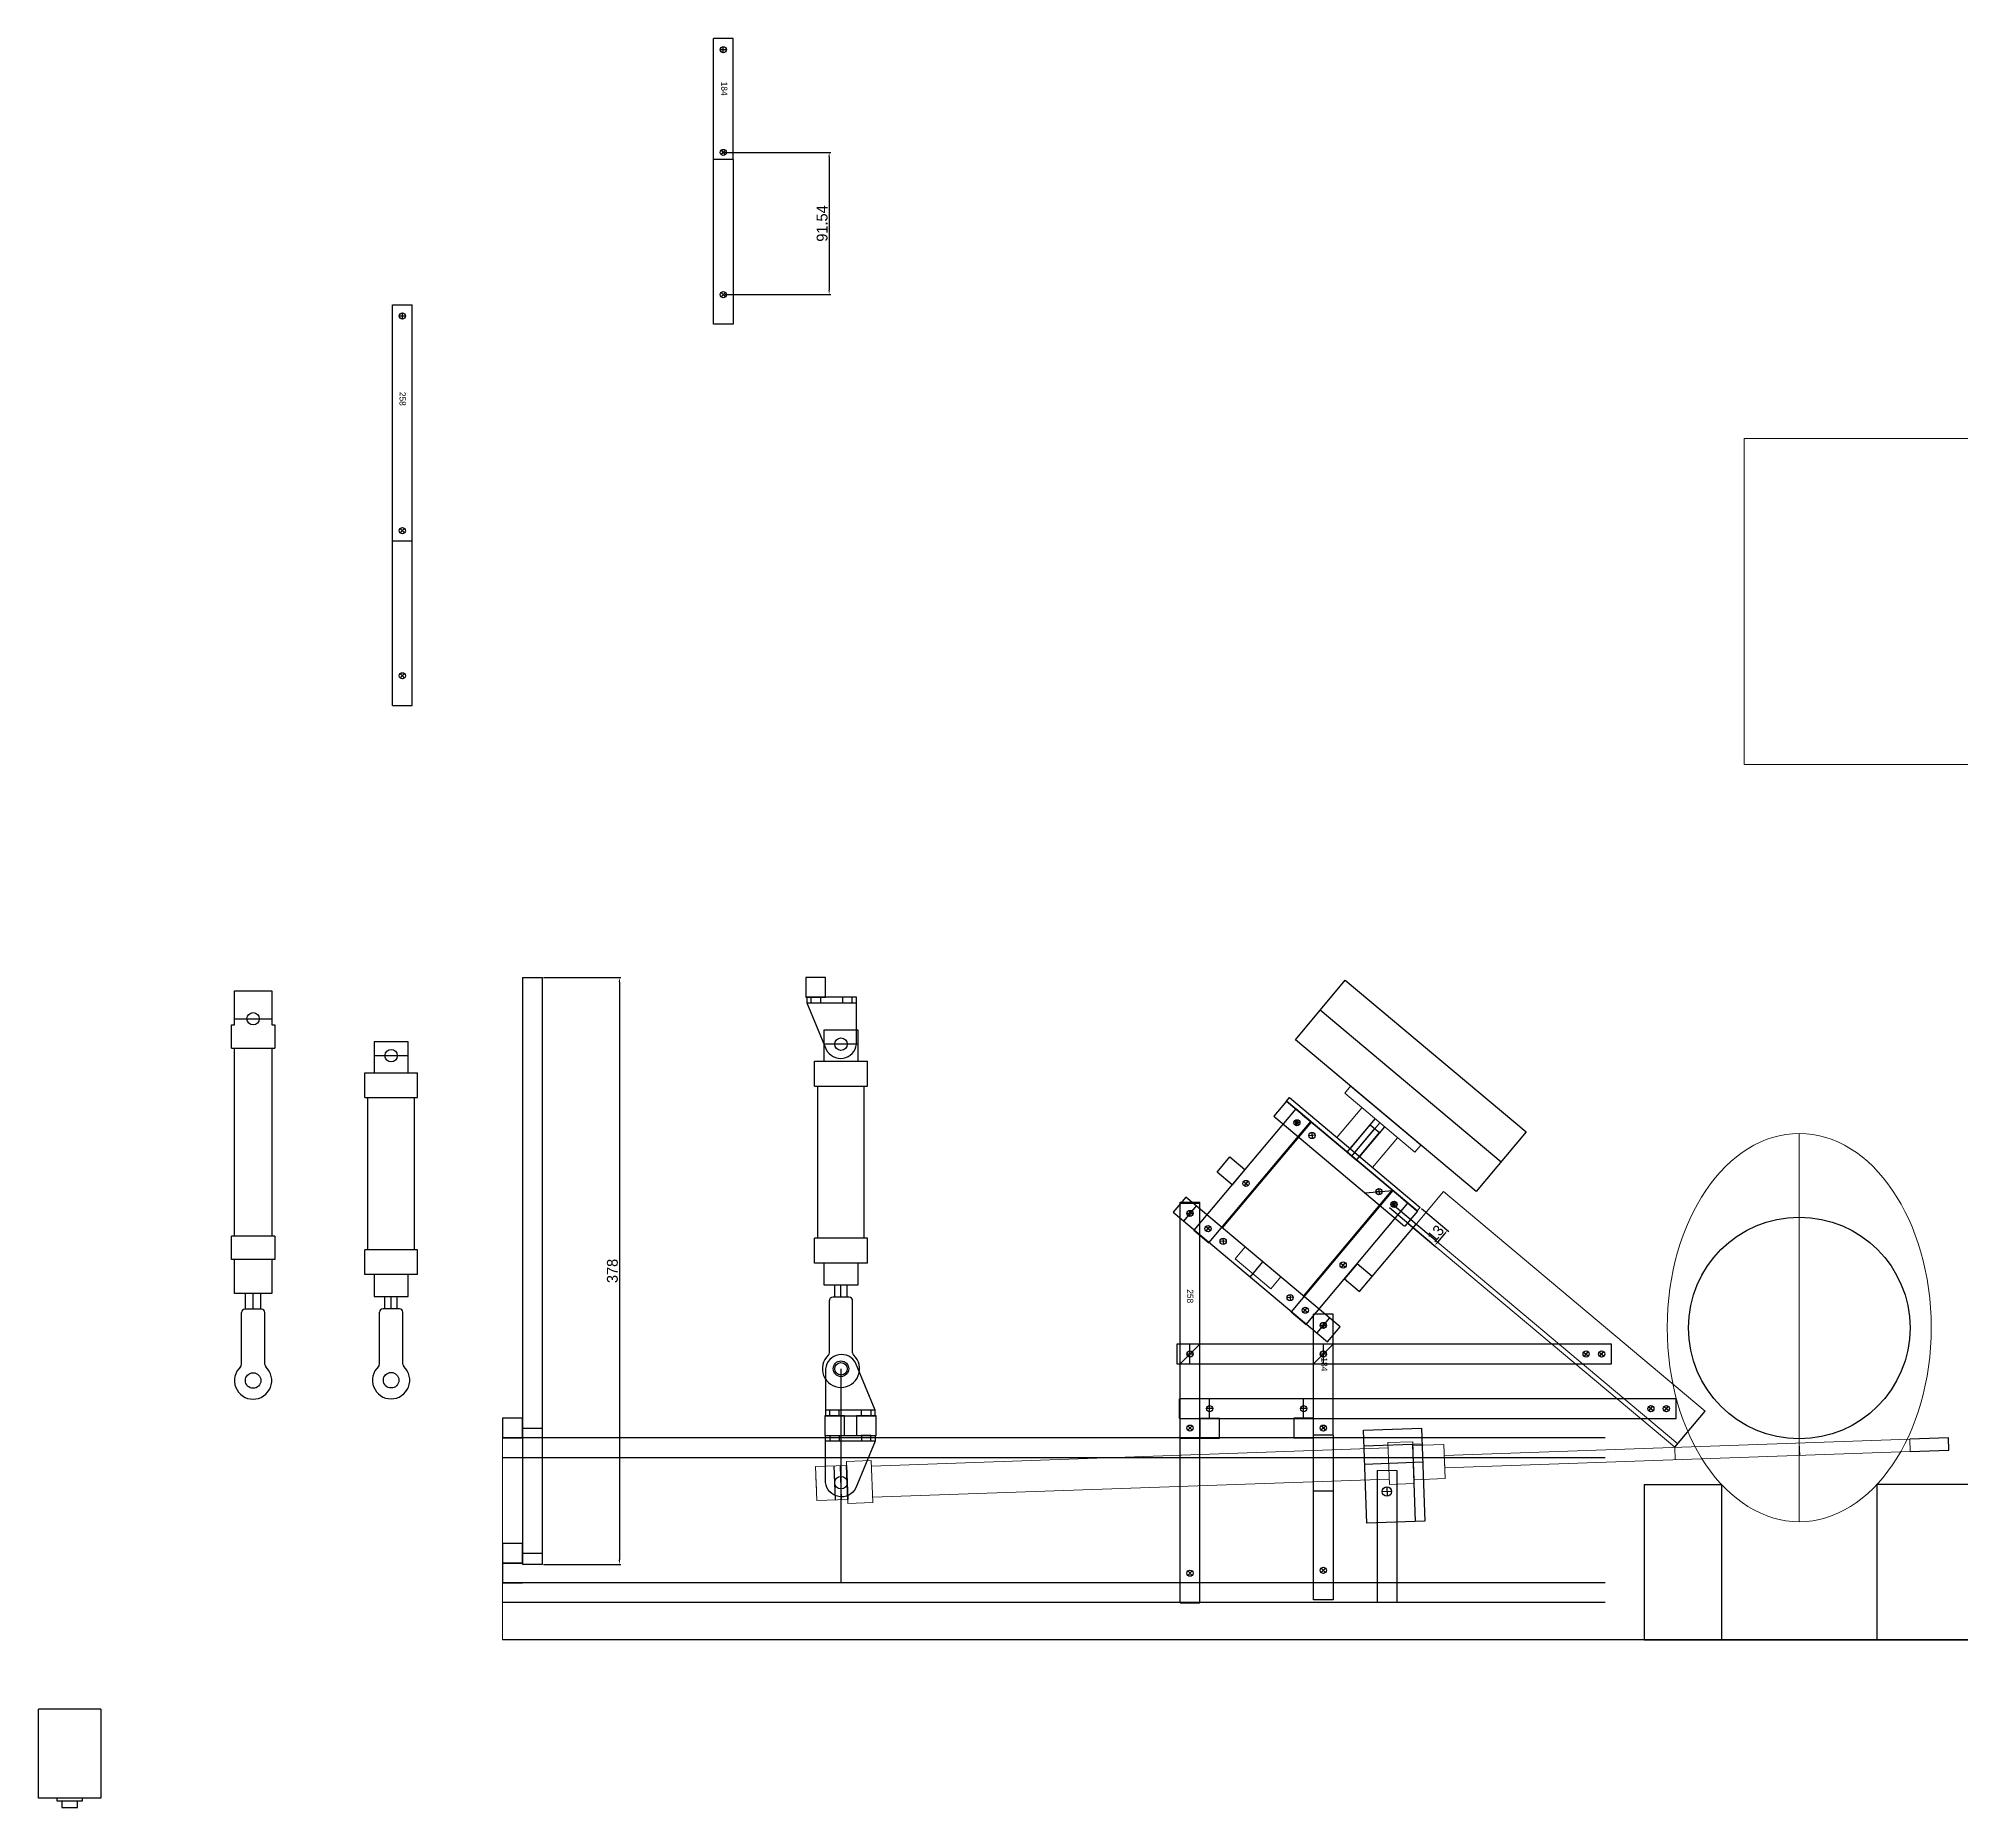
# Model space of a CAD drawing. Header units: millimetres. Extents: x -15418 to 43885, y -27590 to 23052.
# Drawn here: x 35998 to 37237, y -12136 to -10997 of the extents above; entities that cross this region are included whole.
import ezdxf

# ---------------------------------------------------------------- set-up
doc = ezdxf.new("R2010")
doc.units = ezdxf.units.MM
doc.header["$LTSCALE"] = 0.5
doc.layers.get('0').update_dxf_attribs({"lineweight": 5})
doc.layers.get('Defpoints').update_dxf_attribs({"color": 4})
for name, color, linetype in [('Layer1', 1, 'Continuous'), ('Layer2', 2, 'Continuous'), ('Layer3', 9, 'Continuous')]:
    doc.layers.add(name, color=color, linetype=linetype)
doc.layers.add('Layer5', color=51, linetype='Continuous', lineweight=5)
doc.layers.add('Layer9', color=3, linetype='Continuous', lineweight=5)
doc.dimstyles.new('ISO-25', dxfattribs={"dimtxt": 7, "dimasz": 3, "dimexe": 1, "dimexo": 1, "dimgap": 1, "dimtad": 1, "dimtoh": 1, "dimdec": 3, "dimdsep": 46, "dimtxsty": 'Standard', "dimcen": 2.5, "dimadec": 0, "dimazin": 0, "dimtfac": 1, "dimtdec": 3, "dimtmove": 0, "dimatfit": 3, "dimfxl": 1, "dimarcsym": 1})

# ---------------------------------------------------------------- blocks, each defined once
blk = doc.blocks.new('*D160')
at = {"layer": 'Defpoints', "color": 0, "transparency": 16777216}
for p in [(36888, -11749.8), (36879.7, -11759.8), (36897.3, -11774.6)]:
    blk.add_point(p, dxfattribs=at)
at = {"layer": 'Layer1', "color": 0, "lineweight": -2, "transparency": 16777216}
for p, q in [((36888.8, -11750.5), (36906.4, -11765.3)), ((36880.4, -11760.5), (36898.1, -11775.2)), ((36903.7, -11766.9), (36899.2, -11772.3))]:
    blk.add_line(p, q, dxfattribs=at)
at = {"layer": 'Layer1', "color": 0, "transparency": 16777216}
for points in [[(36903.4, -11766.6), (36904.1, -11767.3), (36905.7, -11764.6)], [(36898.9, -11772), (36899.6, -11772.6), (36897.3, -11774.6)]]:
    blk.add_solid(points, dxfattribs=at)
at = {"layer": 'Layer1', "color": 0, "transparency": 16777216, "insert": (36898, -11766.7), "char_height": 7, "attachment_point": 5, "rotation": 50}
blk.add_mtext('13', dxfattribs=at)
blk = doc.blocks.new('*D182')
at = {"layer": 'Defpoints', "color": 0, "lineweight": -2, "transparency": 16777216}
for p, q in [((36440.1, -11070.5), (36508.3, -11070.5)), ((36507.3, -11073.5), (36507.3, -11159.1)), ((36440.1, -11162.1), (36508.3, -11162.1))]:
    blk.add_line(p, q, dxfattribs=at)
at = {"layer": 'Defpoints', "color": 0, "transparency": 16777216}
for p in [(36439.1, -11070.5), (36439.1, -11162.1), (36507.3, -11162.1)]:
    blk.add_point(p, dxfattribs=at)
for points in [[(36506.8, -11073.5), (36507.8, -11073.5), (36507.3, -11070.5)], [(36506.8, -11159.1), (36507.8, -11159.1), (36507.3, -11162.1)]]:
    blk.add_solid(points, dxfattribs=at)
at = {"layer": 'Defpoints', "color": 0, "transparency": 16777216, "insert": (36502.8, -11116.3), "char_height": 7, "attachment_point": 5, "rotation": 90}
blk.add_mtext('91.54', dxfattribs=at)
blk = doc.blocks.new('*D236')
at = {"layer": 'Defpoints', "color": 0, "transparency": 16777216}
for p in [(36322.4, -11601.8), (36322.4, -11979.8), (36372.2, -11979.8)]:
    blk.add_point(p, dxfattribs=at)
at = {"layer": 'Layer1', "color": 0, "lineweight": -2, "transparency": 16777216}
for p, q in [((36323.4, -11601.8), (36373.2, -11601.8)), ((36372.2, -11604.8), (36372.2, -11976.8)), ((36323.4, -11979.8), (36373.2, -11979.8))]:
    blk.add_line(p, q, dxfattribs=at)
at = {"layer": 'Layer1', "color": 0, "transparency": 16777216}
for points in [[(36371.7, -11604.8), (36372.7, -11604.8), (36372.2, -11601.8)], [(36371.7, -11976.8), (36372.7, -11976.8), (36372.2, -11979.8)]]:
    blk.add_solid(points, dxfattribs=at)
at = {"layer": 'Layer1', "color": 0, "transparency": 16777216, "insert": (36367.7, -11790.8), "char_height": 7, "attachment_point": 5, "rotation": 90}
blk.add_mtext('378', dxfattribs=at)

msp = doc.modelspace()

# ---------------------------------------------------------------- linework, layer by layer
at = {"transparency": 33554661}
for p, q in [((36839.3768, -11676.3822), (36843.2335, -11671.786)), ((36884.5734, -11714.3067), (36839.3768, -11676.3822)), ((36843.2335, -11671.786), (36888.4302, -11709.7104)), ((36850.4845, -11685.7026), (36834.4148, -11704.8538)), ((36817.9316, -11694.9389), (36760.7235, -11763.1169)), ((36857.3961, -11724.1374), (36834.4148, -11704.8538)), ((36861.9751, -11695.3445), (36845.9054, -11714.4956)), ((36873.4658, -11704.9863), (36857.3961, -11724.1374)), ((36888.4302, -11709.7104), (36884.5734, -11714.3067)), ((36812.8145, -11806.8264), (36870.0226, -11738.6485)), ((36760.7235, -11763.1169), (36812.8145, -11806.8264)), ((36775.2783, -11775.3298), (36768.8183, -11783.0286)), ((36798.2596, -11794.6135), (36775.2783, -11775.3298)), ((36768.8183, -11783.0286), (36791.7996, -11802.3122)), ((36791.7996, -11802.3122), (36798.2596, -11794.6135))]:
    msp.add_line(p, q, dxfattribs=at)
at = {"layer": 'Defpoints', "transparency": 33554661}
for p, q in [((36851.4587, -11893.3613), (36888.9358, -11892.0525)), ((36853.5527, -11953.3247), (36851.4587, -11893.3613)), ((36851.8077, -11903.3552), (36889.2848, -11902.0464)), ((36885.0335, -11952.2254), (36883.2885, -11902.2558)), ((36888.9358, -11892.0525), (36891.0298, -11952.016)), ((36889.7036, -11914.0391), (36852.2265, -11915.3479)), ((36860.2463, -11919.308), (36860.2463, -12004.308)), ((36872.9463, -11919.308), (36872.9463, -12004.308)), ((36869.5945, -11932.7523), (36863.5981, -11932.9617)), ((36866.4916, -11929.8589), (36866.701, -11935.8552)), ((36891.0298, -11952.016), (36853.5527, -11953.3247))]:
    msp.add_line(p, q, dxfattribs=at)
msp.add_circle((36866.5963, -11932.857), 3, dxfattribs=at)
at = {"layer": 'Layer1', "transparency": 33554661}
for p, q in [((36432.7695, -11075.138), (36432.7695, -10997.138)), ((36445.4695, -10997.138), (36432.7695, -10997.138)), ((36445.4695, -11075.138), (36445.4695, -10997.138)), ((36441.1195, -11004.4265), (36437.1195, -11004.4265)), ((36439.1195, -11006.4265), (36439.1195, -11002.4265)), ((36440.6516, -11069.2625), (36437.5874, -11071.8336)), ((36437.8339, -11069.0159), (36440.4051, -11072.0801)), ((36445.4695, -11075.138), (36432.7695, -11075.138)), ((36432.7695, -11181.138), (36432.7695, -11075.138)), ((36445.4695, -11075.138), (36445.4695, -11181.138)), ((36440.5337, -11163.5022), (36437.7053, -11160.6738)), ((36440.5337, -11160.6738), (36437.7053, -11163.5022)), ((36226.0693, -11426.5989), (36226.0693, -11168.5989)), ((36226.0693, -11168.5989), (36238.7693, -11168.5989)), ((36238.7693, -11426.5989), (36238.7693, -11168.5989)), ((36234.4193, -11175.8866), (36230.4193, -11175.8866)), ((36232.4193, -11177.8866), (36232.4193, -11173.8866)), ((36445.4695, -11181.138), (36432.7695, -11181.138)), ((36226.0693, -11320.5989), (36238.7693, -11320.5989)), ((36233.8335, -11315.5431), (36231.0051, -11312.7147)), ((36231.0051, -11315.5431), (36233.8335, -11312.7147)), ((36233.8335, -11408.9631), (36231.0051, -11406.1347)), ((36233.8335, -11406.1347), (36231.0051, -11408.9631)), ((36226.0693, -11426.5989), (36238.7693, -11426.5989)), ((36309.6853, -11601.7664), (36309.6853, -11979.7664)), ((36309.6853, -11601.7664), (36322.3853, -11601.7664)), ((36322.3853, -11601.7664), (36322.3853, -11979.7664)), ((36504.9821, -11601.7664), (36492.2821, -11601.7664)), ((36492.2821, -11601.7664), (36492.2821, -11614.4664)), ((36504.9821, -11614.4664), (36504.9821, -11601.7664)), ((36807.6125, -11641.8963), (36839.7519, -11603.5941)), ((36839.7519, -11603.5941), (36956.1906, -11701.2978)), ((36124.2621, -11632.386), (36124.2621, -11610.386)), ((36124.2621, -11610.386), (36148.2621, -11610.386)), ((36148.2621, -11610.386), (36148.2621, -11632.386)), ((36504.9821, -11614.4664), (36492.2821, -11614.4664)), ((36492.2821, -11614.4664), (36504.9821, -11614.4664)), ((36492.9797, -11618.1464), (36524.9111, -11618.1464)), ((36516.0121, -11614.4664), (36516.0121, -11618.1464)), ((36522.0121, -11614.4664), (36522.0121, -11618.1464)), ((36124.2621, -11628.386), (36148.2621, -11628.386)), ((36823.6822, -11622.7452), (36940.1209, -11720.4489)), ((36122.2621, -11647.386), (36122.2621, -11632.386)), ((36122.2621, -11632.386), (36124.2621, -11632.386)), ((36148.2621, -11632.386), (36150.2621, -11632.386)), ((36150.2621, -11632.386), (36150.2621, -11647.386)), ((36236.1447, -11643.1758), (36214.1447, -11643.1758)), ((36214.1447, -11643.1758), (36214.1447, -11663.1758)), ((36236.1447, -11663.1758), (36236.1447, -11643.1758)), ((36525.9321, -11635.7864), (36503.9321, -11635.7864)), ((36503.9321, -11635.7864), (36503.9321, -11655.7864)), ((36525.9321, -11655.7864), (36525.9321, -11635.7864)), ((36924.0512, -11739.6), (36807.6125, -11641.8963)), ((36122.2621, -11647.386), (36150.2621, -11647.386)), ((36124.2621, -11768.386), (36124.2621, -11647.386)), ((36148.2621, -11647.386), (36148.2621, -11768.386)), ((36497.9321, -11671.7864), (36497.9321, -11655.7864)), ((36497.9321, -11655.7864), (36531.9321, -11655.7864)), ((36503.9321, -11655.7864), (36525.9321, -11655.7864)), ((36531.9321, -11671.7864), (36531.9321, -11655.7864)), ((36208.1447, -11663.1758), (36242.1447, -11663.1758)), ((36208.1447, -11679.1758), (36208.1447, -11663.1758)), ((36214.1447, -11663.1758), (36236.1447, -11663.1758)), ((36242.1447, -11679.1758), (36242.1447, -11663.1758)), ((36208.1447, -11679.1758), (36242.1447, -11679.1758)), ((36210.1447, -11777.1758), (36210.1447, -11679.1758)), ((36240.1447, -11777.1758), (36240.1447, -11679.1758)), ((36497.9321, -11671.7864), (36531.9321, -11671.7864)), ((36499.9321, -11769.7864), (36499.9321, -11671.7864)), ((36529.9321, -11769.7864), (36529.9321, -11671.7864)), ((36801.8446, -11681.4404), (36803.773, -11679.1422)), ((36803.773, -11679.1422), (36888.0379, -11749.8489)), ((36807.8198, -11686.4541), (36742.2554, -11764.5907)), ((36801.8446, -11681.4404), (36793.6812, -11691.1691)), ((36793.6812, -11691.1691), (36877.9461, -11761.8758)), ((36886.1095, -11752.147), (36801.8446, -11681.4404)), ((36801.8446, -11681.4404), (36886.1095, -11752.147)), ((36812.2628, -11690.1823), (36802.5341, -11682.0189)), ((36817.5485, -11694.6175), (36807.8198, -11686.4541)), ((36808.7768, -11697.3926), (36808.4281, -11693.4078)), ((36812.2628, -11690.1823), (36821.9916, -11698.3457)), ((36751.9842, -11772.7541), (36817.5485, -11694.6175)), ((36810.5948, -11695.2259), (36806.6101, -11695.5745)), ((36810.1345, -11696.6858), (36807.0704, -11694.1146)), ((36807.3169, -11696.9323), (36809.888, -11693.8681)), ((36820.3236, -11703.3893), (36816.3388, -11703.7379)), ((36817.9316, -11694.9389), (36870.0226, -11738.6485)), ((36818.1569, -11701.5712), (36818.5055, -11705.556)), ((36840.9129, -11714.2225), (36855.697, -11696.6035)), ((36843.9771, -11716.7937), (36858.7612, -11699.1747)), ((36847.0413, -11719.3648), (36861.8254, -11701.7458)), ((36855.697, -11696.6035), (36861.8254, -11701.7458)), ((36956.1906, -11701.2978), (36924.0512, -11739.6)), ((36757.1454, -11727.0878), (36765.3088, -11717.359)), ((36765.3088, -11717.359), (36775.0376, -11725.5224)), ((36840.9129, -11714.2225), (36847.0413, -11719.3648)), ((36766.8742, -11735.2512), (36757.1454, -11727.0878)), ((36775.0376, -11725.5224), (36766.8742, -11735.2512)), ((36736.9761, -11743.1905), (36728.8127, -11752.9192)), ((36836.5619, -11826.7528), (36736.9761, -11743.1905)), ((36774.2882, -11733.1829), (36777.3524, -11735.754)), ((36777.1059, -11732.9364), (36774.5347, -11736.0006)), ((36870.4056, -11738.9699), (36804.8413, -11817.1064)), ((36852.5134, -11740.5352), (36870.4056, -11738.9699)), ((36863.4519, -11739.5782), (36859.4671, -11739.9269)), ((36861.2852, -11737.7602), (36861.6338, -11741.7449)), ((36875.6913, -11743.4051), (36865.9626, -11735.2417)), ((36880.1344, -11747.1333), (36870.4056, -11738.9699)), ((36728.8127, -11752.9192), (36828.3985, -11836.4816)), ((36733.3622, -12004.488), (36733.3622, -11746.488)), ((36733.3622, -11746.488), (36746.0622, -11746.488)), ((36746.0622, -11747.3057), (36733.3622, -11747.3057)), ((36743.7939, -11748.9113), (36735.6305, -11758.64)), ((36737.7122, -11753.7757), (36741.7122, -11753.7757)), ((36741.7122, -11753.7757), (36737.7122, -11753.7757)), ((36739.7122, -11751.7757), (36739.7122, -11755.7757)), ((36739.7122, -11755.7757), (36739.7122, -11751.7757)), ((36746.0622, -12004.488), (36746.0622, -11746.488)), ((36814.57, -11825.2698), (36880.1344, -11747.1333)), ((36895.7686, -11773.306), (36868.291, -11750.2496)), ((36873.1807, -11747.7416), (36869.1959, -11748.0903)), ((36869.6562, -11746.6304), (36872.7204, -11749.2015)), ((36869.9027, -11749.448), (36872.4739, -11746.3839)), ((36897.6969, -11771.0079), (36870.2194, -11747.9515)), ((36871.3626, -11749.9083), (36871.014, -11745.9236)), ((36875.6913, -11743.4051), (36885.4201, -11751.5685)), ((36886.2098, -11752.2311), (36878.0464, -11761.9599)), ((36888.0379, -11749.8489), (36886.1095, -11752.147)), ((36742.2554, -11764.5907), (36751.9842, -11772.7541)), ((36752.9216, -11764.8597), (36749.8574, -11762.2885)), ((36750.104, -11765.1062), (36752.6751, -11762.042)), ((36122.2621, -11783.386), (36122.2621, -11768.386)), ((36150.2621, -11768.386), (36122.2621, -11768.386)), ((36150.2621, -11768.386), (36150.2621, -11783.386)), ((36208.1447, -11793.1758), (36208.1447, -11777.1758)), ((36242.1447, -11777.1758), (36208.1447, -11777.1758)), ((36242.1447, -11793.1758), (36242.1447, -11777.1758)), ((36531.9321, -11769.7864), (36497.9321, -11769.7864)), ((36497.9321, -11785.7864), (36497.9321, -11769.7864)), ((36531.9321, -11785.7864), (36531.9321, -11769.7864)), ((36763.1155, -11771.5673), (36759.1307, -11771.9159)), ((36760.9488, -11769.7492), (36761.2974, -11773.734)), ((36150.2621, -11783.386), (36122.2621, -11783.386)), ((36124.2621, -11805.386), (36124.2621, -11783.386)), ((36148.2621, -11783.386), (36148.2621, -11805.386)), ((36531.9321, -11785.7864), (36497.9321, -11785.7864)), ((36503.9321, -11785.7864), (36503.9321, -11799.7864)), ((36525.9321, -11799.7864), (36525.9321, -11785.7864)), ((36778.6056, -11794.7004), (36786.769, -11784.9717)), ((36836.874, -11785.6986), (36839.9382, -11788.2698)), ((36839.6917, -11785.4521), (36837.1205, -11788.5163)), ((36847.3522, -11786.2015), (36839.1888, -11795.9303)), ((36857.081, -11794.3649), (36847.3522, -11786.2015)), ((36242.1447, -11793.1758), (36208.1447, -11793.1758)), ((36214.1447, -11793.1758), (36214.1447, -11807.1758)), ((36236.1447, -11807.1758), (36236.1447, -11793.1758)), ((36503.9321, -11799.7864), (36525.9321, -11799.7864)), ((36510.9321, -11807.7864), (36510.9321, -11799.7864)), ((36514.9321, -11807.7864), (36514.9321, -11799.7864)), ((36518.9321, -11807.7864), (36518.9321, -11799.7864)), ((36839.1888, -11795.9303), (36848.9176, -11804.0937)), ((36848.9176, -11804.0937), (36857.081, -11794.3649)), ((36148.2621, -11805.386), (36124.2621, -11805.386)), ((36128.7621, -11851.0371), (36128.7621, -11817.536)), ((36141.6121, -11815.386), (36130.9121, -11815.386)), ((36131.2621, -11815.386), (36131.2621, -11805.386)), ((36136.2621, -11815.386), (36136.2621, -11805.386)), ((36141.2621, -11815.386), (36141.2621, -11805.386)), ((36143.7621, -11851.0371), (36143.7621, -11817.536)), ((36214.1447, -11807.1758), (36236.1447, -11807.1758)), ((36217.6447, -11850.8269), (36217.6447, -11817.3258)), ((36230.4947, -11815.1758), (36219.7947, -11815.1758)), ((36221.1447, -11815.1758), (36221.1447, -11807.1758)), ((36225.1447, -11815.1758), (36225.1447, -11807.1758)), ((36229.1447, -11815.1758), (36229.1447, -11807.1758)), ((36232.6447, -11850.8269), (36232.6447, -11817.3258)), ((36507.4321, -11843.4375), (36507.4321, -11809.9364)), ((36520.2821, -11807.7864), (36509.5821, -11807.7864)), ((36522.4321, -11843.4375), (36522.4321, -11809.9364)), ((36806.2438, -11807.7562), (36802.259, -11808.1048)), ((36804.0771, -11805.9381), (36804.4257, -11809.9229)), ((36804.8413, -11817.1064), (36814.57, -11825.2698)), ((36812.4433, -11814.8043), (36815.5074, -11817.3754)), ((36812.6898, -11817.6219), (36815.2609, -11814.5578)), ((36819.3124, -11896.608), (36819.3124, -11818.608)), ((36832.0124, -11818.608), (36819.3124, -11818.608)), ((36821.5807, -11830.7608), (36829.7441, -11821.032)), ((36827.6624, -11825.8964), (36823.6624, -11825.8964)), ((36825.6624, -11823.8964), (36825.6624, -11827.8964)), ((36825.6624, -11827.8964), (36825.6624, -11823.8964)), ((36825.6624, -11825.8964), (36827.6624, -11825.8964)), ((36828.3985, -11836.4816), (36836.5619, -11826.7528)), ((36832.0124, -11896.608), (36832.0124, -11818.608)), ((37011.2647, -11837.968), (36731.2647, -11837.968)), ((36731.2647, -11837.968), (36731.2647, -11850.668)), ((37011.2647, -11850.668), (37011.2647, -11837.968)), ((36514.9321, -11853.7864), (36514.9321, -11991.608)), ((36731.2647, -11850.668), (37011.2647, -11850.668)), ((36993.3826, -11843.0324), (36996.4467, -11845.6035)), ((36993.6291, -11845.85), (36996.2002, -11842.7859)), ((37003.3826, -11843.0324), (37006.4467, -11845.6035)), ((37003.6291, -11845.85), (37006.2002, -11842.7859)), ((36732.976, -11885.788), (36732.976, -11873.088)), ((37052.976, -11873.088), (36732.976, -11873.088)), ((37035.0939, -11878.1524), (37038.1581, -11880.7235)), ((37035.3405, -11880.97), (37037.9116, -11877.9059)), ((37045.0939, -11878.1524), (37048.1581, -11880.7235)), ((37045.3405, -11880.97), (37047.9116, -11877.9059)), ((37052.976, -11885.788), (37052.976, -11873.088)), ((36309.6853, -11885.668), (36296.9853, -11885.668)), ((36296.9853, -11885.668), (36296.9853, -11898.368)), ((36309.6853, -11898.368), (36309.6853, -11885.668)), ((36517.2021, -11884.1064), (36504.5021, -11884.1064)), ((36504.5021, -11884.1064), (36504.5021, -11896.8064)), ((36536.8845, -11880.4264), (36504.953, -11880.4264)), ((36507.8521, -11884.1064), (36507.8521, -11880.4264)), ((36513.8521, -11884.1064), (36513.8521, -11880.4264)), ((36517.2021, -11896.8064), (36517.2021, -11884.1064)), ((36537.5821, -11884.1064), (36524.8821, -11884.1064)), ((36524.8821, -11884.1064), (36524.8821, -11896.8064)), ((36537.5821, -11896.8064), (36537.5821, -11884.1064)), ((36732.976, -11885.788), (37052.976, -11885.788)), ((36741.1264, -11893.4322), (36738.298, -11890.6037)), ((36738.298, -11893.4322), (36741.1264, -11890.6037)), ((36758.7622, -11885.788), (36746.0622, -11885.788)), ((36746.0622, -11885.788), (36746.0622, -11898.488)), ((36758.7622, -11898.488), (36758.7622, -11885.788)), ((36819.3124, -11885.668), (36806.6124, -11885.668)), ((36806.6124, -11885.668), (36806.6124, -11898.368)), ((36819.3124, -11898.368), (36819.3124, -11885.668)), ((36827.1945, -11890.7324), (36824.1303, -11893.3035)), ((36824.3768, -11890.4859), (36826.9479, -11893.55)), ((37051.965, -11904.3704), (37071.5701, -11881.006)), ((37007.1955, -11898.368), (36296.9853, -11898.368)), ((36309.6853, -11898.368), (36296.9853, -11898.368)), ((36296.9853, -11898.368), (36309.6853, -11898.368)), ((36309.6853, -11892.018), (36322.3853, -11892.018)), ((36504.5021, -11896.8064), (36517.2021, -11896.8064)), ((36536.8845, -11900.4864), (36504.953, -11900.4864)), ((36507.8521, -11896.8064), (36507.8521, -11900.4864)), ((36507.8521, -11896.8064), (36513.8521, -11896.8064)), ((36513.8521, -11896.8064), (36513.8521, -11900.4864)), ((36524.8821, -11896.8064), (36537.5821, -11896.8064)), ((36528.2321, -11896.8064), (36534.2321, -11896.8064)), ((36733.3622, -11898.488), (36746.0622, -11898.488)), ((36746.0622, -11898.488), (36758.7622, -11898.488)), ((36806.6124, -11898.368), (36819.3124, -11898.368)), ((36832.0124, -11896.608), (36819.3124, -11896.608)), ((36819.3124, -12002.608), (36819.3124, -11896.608)), ((36832.0124, -11896.608), (36832.0124, -12002.608)), ((37228.3575, -11898.2106), (37203.3727, -11899.0831)), ((37228.6367, -11906.2058), (37228.3575, -11898.2106)), ((37007.1955, -11911.068), (36296.9853, -11911.068)), ((37203.6519, -11907.0782), (37228.6367, -11906.2058)), ((37032.1955, -11928.368), (37032.1955, -12028.368)), ((37032.1955, -11928.368), (37082.1955, -11928.368)), ((37082.1955, -11928.368), (37082.1955, -12028.368)), ((37532.1955, -11928.368), (37182.1955, -11928.368)), ((37182.1955, -11928.368), (37182.1955, -12028.368)), ((36832.0124, -11932.608), (36819.3124, -11932.608)), ((36309.6853, -11966.208), (36296.9853, -11966.208)), ((36296.9853, -11966.208), (36296.9853, -11978.908)), ((36309.6853, -11978.908), (36309.6853, -11966.208)), ((36309.6853, -11972.558), (36322.3853, -11972.558)), ((36309.6853, -11978.908), (36296.9853, -11978.908)), ((36296.9853, -11978.908), (36296.9853, -11991.608)), ((36296.9853, -11978.908), (36309.6853, -11978.908)), ((36322.3853, -11979.7664), (36309.6853, -11979.7664)), ((36741.1264, -11986.8522), (36738.298, -11984.0237)), ((36741.1264, -11984.0237), (36738.298, -11986.8522)), ((36827.0766, -11984.9722), (36824.2482, -11982.1437)), ((36827.0766, -11982.1437), (36824.2482, -11984.9722)), ((37007.1955, -11991.608), (36296.9853, -11991.608)), ((36296.9853, -11991.608), (36309.6853, -11991.608)), ((36832.0124, -12002.608), (36819.3124, -12002.608)), ((37007.1955, -12004.308), (36296.9853, -12004.308)), ((36733.3622, -12004.488), (36746.0622, -12004.488)), ((37334.8842, -12028.368), (36296.9853, -12028.368)), ((37032.1955, -12028.368), (37471.3702, -12028.368))]:
    msp.add_line(p, q, dxfattribs=at)
for points in [[(36524.9111, -11644.7864), (36524.9111, -11614.4664), (36492.9121, -11614.4664), (36492.9797, -11618.1464), (36505.3154, -11648.1417, 0.748985189)], [(36504.953, -11853.7864), (36504.953, -11884.1064), (36536.9521, -11884.1064), (36536.8845, -11880.4264), (36524.5487, -11850.4312, 0.748985189)], [(36504.953, -11927.1264), (36504.953, -11896.8064), (36536.9521, -11896.8064), (36536.8845, -11900.4864), (36524.5487, -11930.4817, -0.748985189)]]:
    msp.add_lwpolyline(points, format="xyb", close=True, dxfattribs=at)
for points in [[(36495.6321, -11618.1464), (36495.6321, -11614.4664), (36501.6321, -11614.4664), (36501.6321, -11618.1464)], [(36534.2321, -11880.4264), (36534.2321, -11884.1064), (36528.2321, -11884.1064), (36528.2321, -11880.4264)], [(36534.2321, -11900.4864), (36534.2321, -11896.8064), (36528.2321, -11896.8064), (36528.2321, -11900.4864)]]:
    msp.add_lwpolyline(points, dxfattribs=at)
for centre, radius in [((36439.1195, -11004.4265), 2), ((36439.1195, -11070.548), 2), ((36439.1195, -11162.088), 2), ((36232.4193, -11175.8866), 2), ((36232.4193, -11314.1289), 2), ((36232.4193, -11407.5489), 2), ((36136.2621, -11628.386), 4), ((36514.9321, -11644.7864), 4), ((36808.6025, -11695.4002), 2), ((36808.6025, -11695.4002), 2), ((36818.3312, -11703.5636), 2), ((36775.8203, -11734.4685), 2), ((36861.4595, -11739.7526), 2), ((36739.7122, -11753.7757), 2), ((36739.7122, -11753.7757), 2), ((36871.1883, -11747.916), 2), ((36871.1883, -11747.916), 2), ((36751.3895, -11763.5741), 2), ((37132.1955, -11827.48), 71.354), ((36761.1231, -11771.7416), 2), ((36838.4061, -11786.9842), 2), ((36804.2514, -11807.9305), 2), ((36813.9754, -11816.0899), 2), ((36825.6624, -11825.8964), 2), ((36825.6624, -11825.8964), 2), ((36514.9321, -11853.7864), 5), ((36514.9321, -11853.7864), 4), ((36136.2621, -11861.386), 5), ((36225.1447, -11861.1758), 5), ((36739.7122, -11892.018), 2), ((36825.6624, -11892.018), 2), ((36514.9321, -11927.1264), 4), ((36739.7122, -11985.438), 2), ((36825.6624, -11983.558), 2)]:
    msp.add_circle(centre, radius, dxfattribs=at)
for centre, radius, start, end in [((36130.9121, -11817.536), 2.15, 90, 180), ((36141.6121, -11817.536), 2.15, 0, 90), ((36219.7947, -11817.3258), 2.15, 90, 180), ((36230.4947, -11817.3258), 2.15, 0, 90), ((36509.5821, -11809.9364), 2.15, 90, 180), ((36520.2821, -11809.9364), 2.15, 0, 90), ((36136.2621, -11861.386), 12, 132.9984675, 47.0015325), ((36126.6121, -11851.0371), 2.15, 312.9984675, 0), ((36145.9121, -11851.0371), 2.15, 180, 227.0015325), ((36225.1447, -11861.1758), 12, 132.9984675, 47.0015325), ((36215.4947, -11850.8269), 2.15, 312.9984675, 0), ((36234.7947, -11850.8269), 2.15, 180, 227.0015325), ((36514.9321, -11853.7864), 12, 132.9984675, 47.0015325), ((36505.2821, -11843.4375), 2.15, 312.9984675, 0), ((36524.5821, -11843.4375), 2.15, 180, 227.0015325)]:
    msp.add_arc(centre, radius, start, end, dxfattribs=at)
at = {"layer": 'Layer2', "transparency": 33554661}
for p, q in [((36236.1447, -11652.1758), (36214.1447, -11652.1758)), ((36525.9321, -11644.7864), (36503.9321, -11644.7864)), ((36858.911, -11692.7733), (36842.8413, -11711.9244)), ((36865.0393, -11697.9156), (36848.9696, -11717.0667)), ((36739.7122, -11850.668), (36739.7122, -11837.968)), ((36825.6624, -11850.668), (36825.6624, -11837.968)), ((36741.7122, -11844.318), (36737.7122, -11844.318)), ((36827.6624, -11844.318), (36823.6624, -11844.318)), ((36754.4122, -11879.438), (36750.4122, -11879.438)), ((36752.4122, -11885.788), (36752.4122, -11873.088)), ((36814.9624, -11879.438), (36810.9624, -11879.438)), ((36812.9624, -11885.788), (36812.9624, -11873.088)), ((36511.3184, -11938.2593), (36510.5506, -11916.2727)), ((36515.316, -11938.1197), (36514.5482, -11916.1331)), ((36519.3135, -11937.9801), (36518.5457, -11915.9935)), ((36519.3135, -11937.9801), (36518.5457, -11915.9935)), ((36518.5457, -11915.9935), (36519.3135, -11937.9801)), ((36038.1711, -12073.0584), (35997.9911, -12073.0584)), ((35997.9911, -12130.3384), (35997.9911, -12073.0584)), ((36038.1711, -12073.0584), (36038.1711, -12130.3384)), ((36038.1711, -12130.3384), (35997.9911, -12130.3384)), ((36010.0311, -12132.3384), (36010.0311, -12130.3384)), ((36018.0811, -12132.3384), (36010.0311, -12132.3384)), ((36018.0811, -12132.3384), (36012.9811, -12132.3384)), ((36012.9811, -12132.3384), (36012.9811, -12136.3384)), ((36012.9811, -12136.3384), (36023.1811, -12136.3384)), ((36023.1811, -12132.3384), (36018.0811, -12132.3384)), ((36026.1311, -12132.3384), (36018.0811, -12132.3384)), ((36023.1811, -12136.3384), (36023.1811, -12132.3384)), ((36026.1311, -12130.3384), (36026.1311, -12132.3384))]:
    msp.add_line(p, q, dxfattribs=at)
for centre, radius in [((36514.9321, -11644.7864), 4), ((36225.1447, -11652.1758), 4), ((36739.7122, -11844.318), 2), ((36825.6624, -11844.318), 2), ((36994.9147, -11844.318), 2), ((37004.9147, -11844.318), 2), ((36752.4122, -11879.438), 2), ((36812.9624, -11879.438), 2), ((37036.626, -11879.438), 2), ((37046.626, -11879.438), 2)]:
    msp.add_circle(centre, radius, dxfattribs=at)
at = {"layer": 'Layer3', "transparency": 33554661}
msp.add_line((36857.081, -11794.3649), (36885.3636, -11760.659), dxfattribs=at)
at = {"layer": 'Layer5', "transparency": 33554661}
msp.add_line((37132.1955, -11952.2817), (37132.1955, -11702.2817), dxfattribs=at)
msp.add_ellipse((37132.1955, -11827.2817), major_axis=(0, -125), ratio=0.68, dxfattribs=at)
at = {"layer": 'Layer9', "transparency": 33554661}
for p, q in [((36903.0403, -11739.5928), (36883.4353, -11762.9571)), ((37071.5701, -11881.006), (36903.0403, -11739.5928)), ((37051.965, -11904.3704), (36883.4353, -11762.9571)), ((37053.8934, -11902.0723), (36885.3636, -11760.659)), ((36746.0622, -11837.968), (36733.3622, -11850.668)), ((36819.3124, -11850.668), (36832.0124, -11837.968)), ((36296.9853, -12028.368), (36296.9853, -11898.368)), ((36883.2361, -11900.7567), (36867.2459, -11901.3151)), ((36867.2459, -11901.3151), (36868.1882, -11928.2987)), ((36884.1784, -11927.7403), (36883.2361, -11900.7567)), ((36903.3112, -11902.5572), (36883.3234, -11903.2552)), ((36883.3234, -11903.2552), (36884.0912, -11925.2418)), ((36904.079, -11924.5438), (36903.3112, -11902.5572)), ((36903.5555, -11909.553), (37203.3727, -11899.0831)), ((37132.1955, -11901.5687), (37132.4747, -11909.5638)), ((37203.3727, -11899.0831), (37203.6519, -11907.0782)), ((36498.5579, -11916.6915), (36518.5457, -11915.9935)), ((36518.4585, -11913.4951), (36534.4487, -11912.9367)), ((36519.4008, -11940.4786), (36518.4585, -11913.4951)), ((36534.4487, -11912.9367), (36535.391, -11939.9202)), ((36867.368, -11904.813), (36534.5709, -11916.4345)), ((36903.8347, -11917.5481), (36903.5555, -11909.553)), ((37203.6519, -11907.0782), (36903.8347, -11917.5481)), ((37051.965, -11904.3704), (37052.2442, -11912.3655)), ((36499.3257, -11938.6781), (36498.5579, -11916.6915)), ((36499.0814, -11931.6824), (36498.8022, -11923.6873)), ((36535.2689, -11936.4224), (36868.066, -11924.8008)), ((36860.2463, -11919.308), (36872.9463, -11919.308)), ((36868.1882, -11928.2987), (36884.1784, -11927.7403)), ((36884.0912, -11925.2418), (36904.079, -11924.5438)), ((36519.3135, -11937.9801), (36499.3257, -11938.6781)), ((36535.391, -11939.9202), (36519.4008, -11940.4786)), ((36860.2463, -12004.308), (36872.9463, -12004.308))]:
    msp.add_line(p, q, dxfattribs=at)
msp.add_lwpolyline([(37096.6918, -11254.6739), (37096.6918, -11464.6739), (37393.6918, -11464.6739), (37393.6918, -11254.6739)], close=True, dxfattribs=at)

# ---------------------------------------------------------------- texts
at = {"layer": 'Layer1', "transparency": 33554661, "char_height": 4, "attachment_point": 1, "rotation": 270}
for s, width, insert in [('184', 15.417388, (36441.7415, -11025.001)), ('258', 28.436399, (36234.5645, -11224.7227)), ('258', 28.436399, (36741.8574, -11802.6118)), ('184', 15.417388, (36828.2843, -11846.4709))]:
    msp.add_mtext_dynamic_manual_height_columns(s, width=width, gutter_width=20, heights=[0], dxfattribs=dict(at, insert=insert))

# ---------------------------------------------------------------- dimensions: what is measured, and where the dimension line sits
at = {"layer": 'Defpoints', "transparency": 33554661}
dim = msp.add_aligned_dim(p1=(36439.1195, -11070.548), p2=(36439.1195, -11162.088), distance=68.2104, dimstyle='ISO-25', dxfattribs=at)
dim.commit()
dim.dimension.update_dxf_attribs({"geometry": '*D182', "text_midpoint": (36502.8299, -11116.318)})
at = {"layer": 'Layer1', "transparency": 33554661}
dim = msp.add_linear_dim(base=(36372.1543, -11979.7664), p1=(36322.3853, -11601.7664), p2=(36322.3853, -11979.7664), angle=90, dimstyle='ISO-25', dxfattribs=at)
dim.commit()
dim.dimension.update_dxf_attribs({"geometry": '*D236', "text_midpoint": (36367.6543, -11790.7664)})
dim = msp.add_aligned_dim(p1=(36888.0379, -11749.8489), p2=(36879.6816, -11759.8075), distance=23.0083, dimstyle='ISO-25', dxfattribs=at)
dim.commit()
dim.dimension.update_dxf_attribs({"geometry": '*D160', "text_midpoint": (36898.0379, -11766.7251)})

doc.saveas('drawing.dxf')
